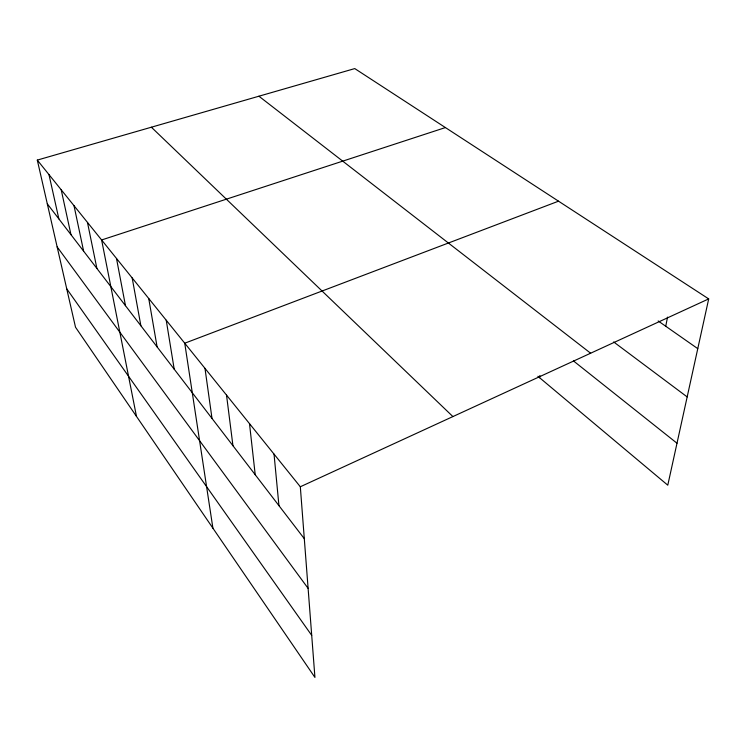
<?xml version="1.0" encoding="UTF-8"?>
<svg xmlns="http://www.w3.org/2000/svg" width="746" height="746" viewBox="0 0 746 746"><rect width="100%" height="100%" fill="white"/><g stroke="black" fill="none" stroke-linecap="round" stroke-linejoin="round"><path stroke-width="1.12" d="M539.619 377.737L539.852 375.536M665.749 326.254L667.521 317.115M37.3 160.092L300.321 486.765L314.933 677.415L75.514 327.224L37.3 160.092L354.77 68.585L708.7 298.904L667.782 485.189L537.894 376.292M300.321 486.765L708.7 298.904M558.521 201.178L184.738 343.207L212.908 528.187M445.409 127.566L101.615 239.97L136.481 416.408M658.177 320.957L697.771 348.652M613.669 341.948L687.169 396.919M258.918 96.215L590.636 353.222M573.422 360.887L676.995 443.227M151.373 127.212L452.906 416.576M47.306 203.844L304.303 538.696M57.144 246.898L308.107 588.361M66.72 288.786L311.707 635.368M48.975 174.583L58.869 218.914M61.2 189.764L70.963 234.673M74.013 205.691L83.627 251.169M87.468 222.401L96.905 268.467M116.497 258.452L125.477 305.701M132.182 277.932L140.873 325.76M148.734 298.493L157.098 346.899M166.227 320.211L174.21 369.195M204.982 368.356L212.004 418.441M226.523 395.11L232.948 445.726M249.5 423.635L255.216 474.745M274.034 454.118L278.948 505.667"/></g></svg>
